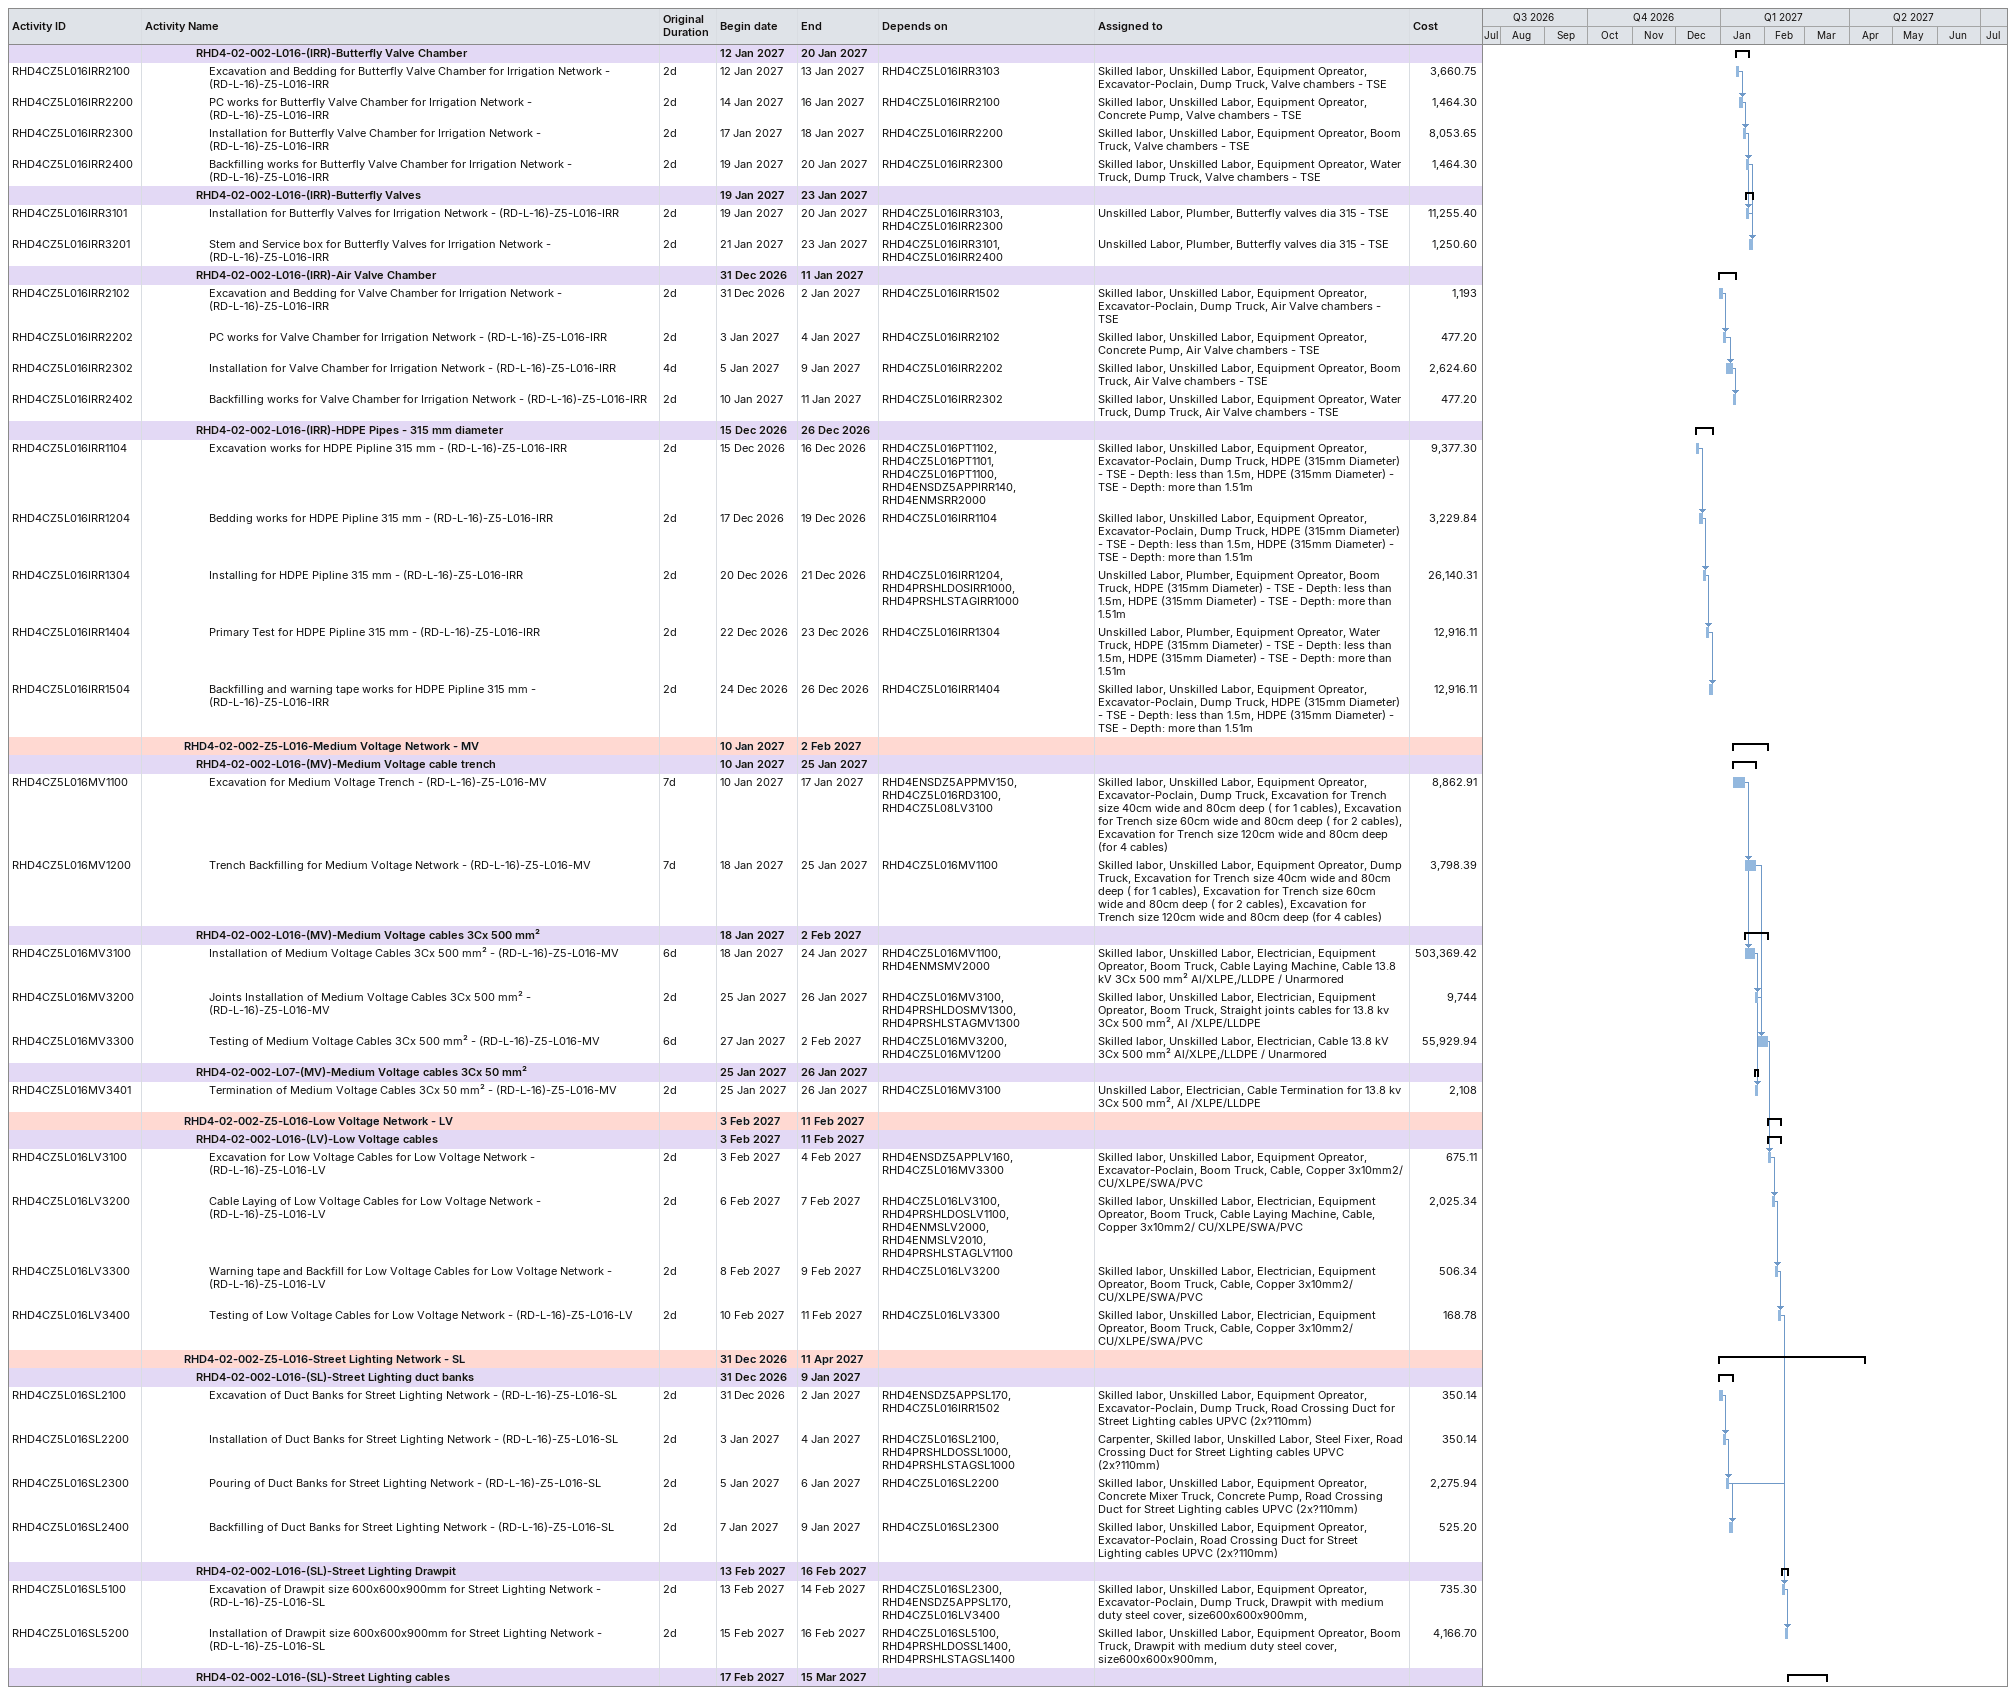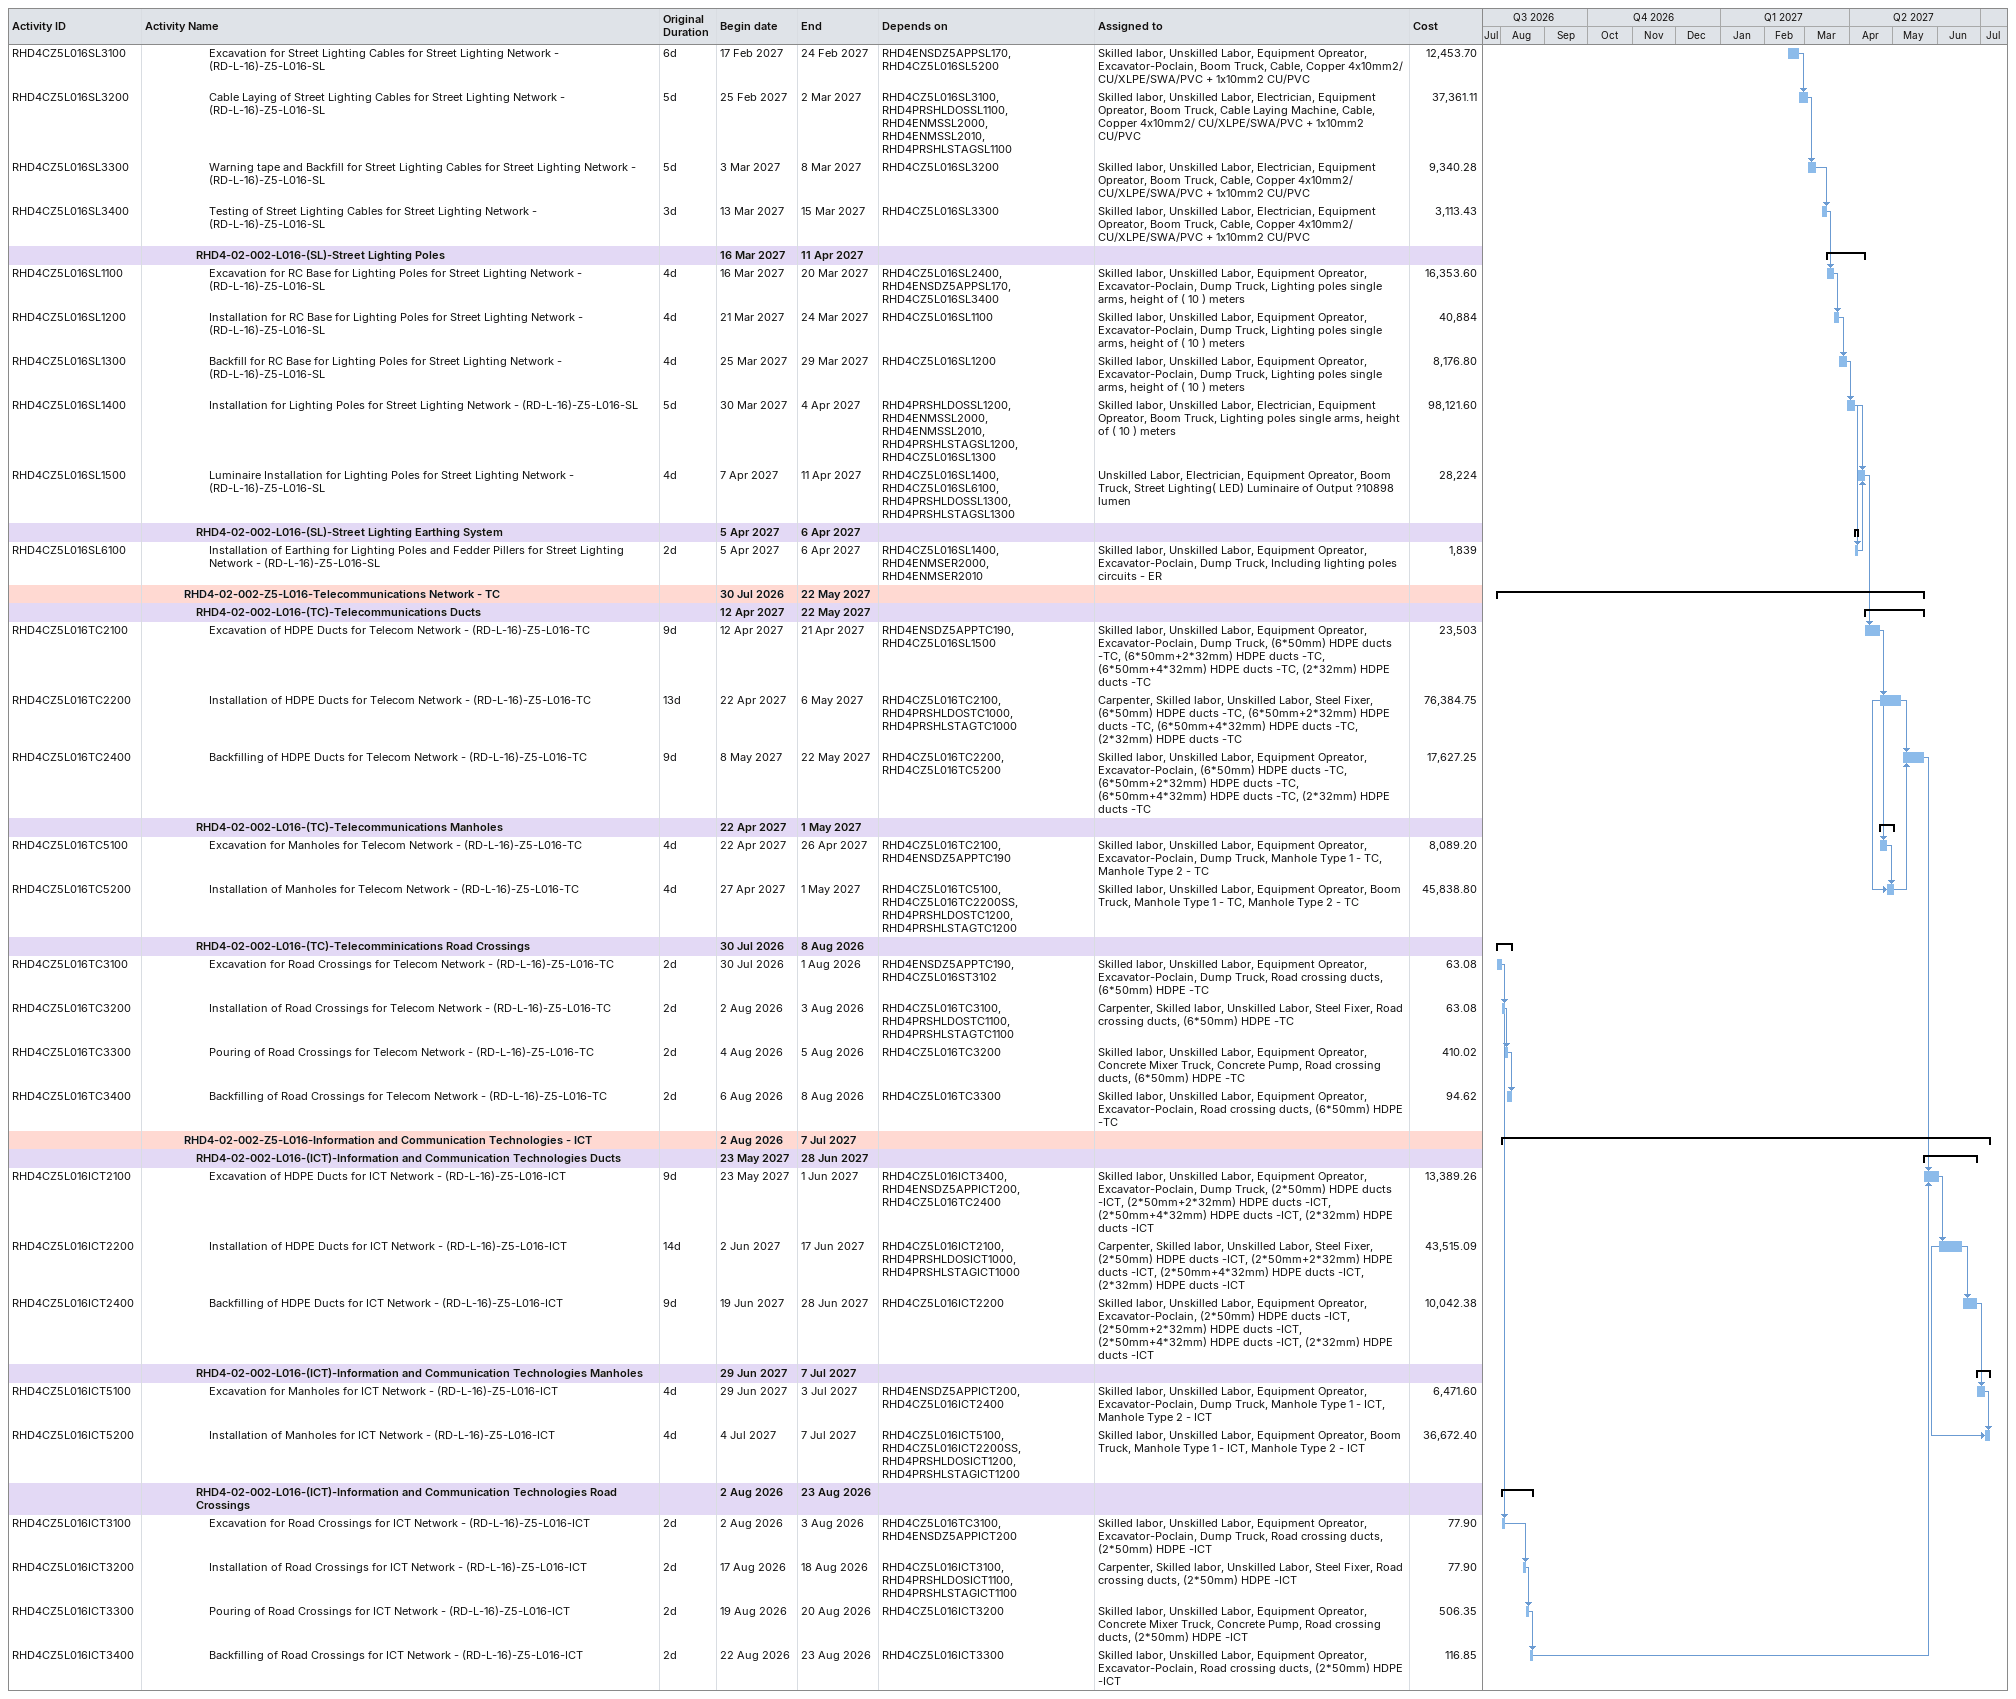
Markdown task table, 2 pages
| ID | Level | Task | Original duration | Start | Finish | Predecessors | Resources | Cost |
|---|---|---|---|---|---|---|---|---|
|  | 5 | **RHD4-02-002-L016-(IRR)-Butterfly Valve Chamber** |  | 2027-01-12 | 2027-01-20 |  |  |  |
| RHD4CZ5L016IRR2100 | 6 | Excavation and Bedding for Butterfly Valve Chamber for Irrigation Network - (RD-L-16)-Z5-L016-IRR | 2d | 2027-01-12 | 2027-01-13 | RHD4CZ5L016IRR3103 | Skilled labor, Unskilled Labor, Equipment Opreator, Excavator-Poclain, Dump Truck, Valve chambers - TSE | 3660.75 |
| RHD4CZ5L016IRR2200 | 6 | PC works for Butterfly Valve Chamber for Irrigation Network - (RD-L-16)-Z5-L016-IRR | 2d | 2027-01-14 | 2027-01-16 | RHD4CZ5L016IRR2100 | Skilled labor, Unskilled Labor, Equipment Opreator, Concrete Pump, Valve chambers - TSE | 1464.30 |
| RHD4CZ5L016IRR2300 | 6 | Installation for Butterfly Valve Chamber for Irrigation Network - (RD-L-16)-Z5-L016-IRR | 2d | 2027-01-17 | 2027-01-18 | RHD4CZ5L016IRR2200 | Skilled labor, Unskilled Labor, Equipment Opreator, Boom Truck, Valve chambers - TSE | 8053.65 |
| RHD4CZ5L016IRR2400 | 6 | Backfilling works for Butterfly Valve Chamber for Irrigation Network - (RD-L-16)-Z5-L016-IRR | 2d | 2027-01-19 | 2027-01-20 | RHD4CZ5L016IRR2300 | Skilled labor, Unskilled Labor, Equipment Opreator, Water Truck, Dump Truck, Valve chambers - TSE | 1464.30 |
|  | 5 | **RHD4-02-002-L016-(IRR)-Butterfly Valves** |  | 2027-01-19 | 2027-01-23 |  |  |  |
| RHD4CZ5L016IRR3101 | 6 | Installation for Butterfly Valves for Irrigation Network - (RD-L-16)-Z5-L016-IRR | 2d | 2027-01-19 | 2027-01-20 | RHD4CZ5L016IRR3103, RHD4CZ5L016IRR2300 | Unskilled Labor, Plumber, Butterfly valves dia 315 - TSE | 11255.40 |
| RHD4CZ5L016IRR3201 | 6 | Stem and Service box for Butterfly Valves for Irrigation Network - (RD-L-16)-Z5-L016-IRR | 2d | 2027-01-21 | 2027-01-23 | RHD4CZ5L016IRR3101, RHD4CZ5L016IRR2400 | Unskilled Labor, Plumber, Butterfly valves dia 315 - TSE | 1250.60 |
|  | 5 | **RHD4-02-002-L016-(IRR)-Air Valve Chamber** |  | 2026-12-31 | 2027-01-11 |  |  |  |
| RHD4CZ5L016IRR2102 | 6 | Excavation and Bedding for Valve Chamber for Irrigation Network - (RD-L-16)-Z5-L016-IRR | 2d | 2026-12-31 | 2027-01-02 | RHD4CZ5L016IRR1502 | Skilled labor, Unskilled Labor, Equipment Opreator, Excavator-Poclain, Dump Truck, Air Valve chambers - TSE | 1193 |
| RHD4CZ5L016IRR2202 | 6 | PC works for Valve Chamber for Irrigation Network - (RD-L-16)-Z5-L016-IRR | 2d | 2027-01-03 | 2027-01-04 | RHD4CZ5L016IRR2102 | Skilled labor, Unskilled Labor, Equipment Opreator, Concrete Pump, Air Valve chambers - TSE | 477.20 |
| RHD4CZ5L016IRR2302 | 6 | Installation for Valve Chamber for Irrigation Network - (RD-L-16)-Z5-L016-IRR | 4d | 2027-01-05 | 2027-01-09 | RHD4CZ5L016IRR2202 | Skilled labor, Unskilled Labor, Equipment Opreator, Boom Truck, Air Valve chambers - TSE | 2624.60 |
| RHD4CZ5L016IRR2402 | 6 | Backfilling works for Valve Chamber for Irrigation Network - (RD-L-16)-Z5-L016-IRR | 2d | 2027-01-10 | 2027-01-11 | RHD4CZ5L016IRR2302 | Skilled labor, Unskilled Labor, Equipment Opreator, Water Truck, Dump Truck, Air Valve chambers - TSE | 477.20 |
|  | 5 | **RHD4-02-002-L016-(IRR)-HDPE Pipes - 315 mm diameter** |  | 2026-12-15 | 2026-12-26 |  |  |  |
| RHD4CZ5L016IRR1104 | 6 | Excavation works for HDPE Pipline 315 mm - (RD-L-16)-Z5-L016-IRR | 2d | 2026-12-15 | 2026-12-16 | RHD4CZ5L016PT1102, RHD4CZ5L016PT1101, RHD4CZ5L016PT1100, RHD4ENSDZ5APPIRR140, RHD4ENMSRR2000 | Skilled labor, Unskilled Labor, Equipment Opreator, Excavator-Poclain, Dump Truck, HDPE (315mm Diameter) - TSE - Depth: less than 1.5m, HDPE (315mm Diameter) - TSE - Depth: more than 1.51m | 9377.30 |
| RHD4CZ5L016IRR1204 | 6 | Bedding works for HDPE Pipline 315 mm - (RD-L-16)-Z5-L016-IRR | 2d | 2026-12-17 | 2026-12-19 | RHD4CZ5L016IRR1104 | Skilled labor, Unskilled Labor, Equipment Opreator, Excavator-Poclain, Dump Truck, HDPE (315mm Diameter) - TSE - Depth: less than 1.5m, HDPE (315mm Diameter) - TSE - Depth: more than 1.51m | 3229.84 |
| RHD4CZ5L016IRR1304 | 6 | Installing for HDPE Pipline 315 mm - (RD-L-16)-Z5-L016-IRR | 2d | 2026-12-20 | 2026-12-21 | RHD4CZ5L016IRR1204, RHD4PRSHLDOSIRR1000, RHD4PRSHLSTAGIRR1000 | Unskilled Labor, Plumber, Equipment Opreator, Boom Truck, HDPE (315mm Diameter) - TSE - Depth: less than 1.5m, HDPE (315mm Diameter) - TSE - Depth: more than 1.51m | 26140.31 |
| RHD4CZ5L016IRR1404 | 6 | Primary Test for HDPE Pipline 315 mm - (RD-L-16)-Z5-L016-IRR | 2d | 2026-12-22 | 2026-12-23 | RHD4CZ5L016IRR1304 | Unskilled Labor, Plumber, Equipment Opreator, Water Truck, HDPE (315mm Diameter) - TSE - Depth: less than 1.5m, HDPE (315mm Diameter) - TSE - Depth: more than 1.51m | 12916.11 |
| RHD4CZ5L016IRR1504 | 6 | Backfilling and warning tape works for HDPE Pipline 315 mm - (RD-L-16)-Z5-L016-IRR | 2d | 2026-12-24 | 2026-12-26 | RHD4CZ5L016IRR1404 | Skilled labor, Unskilled Labor, Equipment Opreator, Excavator-Poclain, Dump Truck, HDPE (315mm Diameter) - TSE - Depth: less than 1.5m, HDPE (315mm Diameter) - TSE - Depth: more than 1.51m | 12916.11 |
|  | 4 | **RHD4-02-002-Z5-L016-Medium Voltage Network - MV** |  | 2027-01-10 | 2027-02-02 |  |  |  |
|  | 5 | **RHD4-02-002-L016-(MV)-Medium Voltage cable trench** |  | 2027-01-10 | 2027-01-25 |  |  |  |
| RHD4CZ5L016MV1100 | 6 | Excavation for Medium Voltage Trench - (RD-L-16)-Z5-L016-MV | 7d | 2027-01-10 | 2027-01-17 | RHD4ENSDZ5APPMV150, RHD4CZ5L016RD3100, RHD4CZ5L08LV3100 | Skilled labor, Unskilled Labor, Equipment Opreator, Excavator-Poclain, Dump Truck, Excavation for Trench size 40cm wide and 80cm deep ( for 1 cables), Excavation for Trench size 60cm wide and 80cm deep ( for 2 cables), Excavation for Trench size 120cm wide and 80cm deep (for 4 cables) | 8862.91 |
| RHD4CZ5L016MV1200 | 6 | Trench Backfilling for Medium Voltage Network - (RD-L-16)-Z5-L016-MV | 7d | 2027-01-18 | 2027-01-25 | RHD4CZ5L016MV1100 | Skilled labor, Unskilled Labor, Equipment Opreator, Dump Truck, Excavation for Trench size 40cm wide and 80cm deep ( for 1 cables), Excavation for Trench size 60cm wide and 80cm deep ( for 2 cables), Excavation for Trench size 120cm wide and 80cm deep (for 4 cables) | 3798.39 |
|  | 5 | **RHD4-02-002-L016-(MV)-Medium Voltage cables 3Cx 500 mm²** |  | 2027-01-18 | 2027-02-02 |  |  |  |
| RHD4CZ5L016MV3100 | 6 | Installation of Medium Voltage Cables 3Cx 500 mm² - (RD-L-16)-Z5-L016-MV | 6d | 2027-01-18 | 2027-01-24 | RHD4CZ5L016MV1100, RHD4ENMSMV2000 | Skilled labor, Unskilled Labor, Electrician, Equipment Opreator, Boom Truck, Cable Laying Machine, Cable 13.8 kV 3Cx 500 mm² Al/XLPE,/LLDPE / Unarmored | 503369.42 |
| RHD4CZ5L016MV3200 | 6 | Joints Installation of Medium Voltage Cables 3Cx 500 mm² - (RD-L-16)-Z5-L016-MV | 2d | 2027-01-25 | 2027-01-26 | RHD4CZ5L016MV3100, RHD4PRSHLDOSMV1300, RHD4PRSHLSTAGMV1300 | Skilled labor, Unskilled Labor, Electrician, Equipment Opreator, Boom Truck, Straight joints cables for 13.8 kv 3Cx 500 mm², Al /XLPE/LLDPE | 9744 |
| RHD4CZ5L016MV3300 | 6 | Testing of Medium Voltage Cables 3Cx 500 mm² - (RD-L-16)-Z5-L016-MV | 6d | 2027-01-27 | 2027-02-02 | RHD4CZ5L016MV3200, RHD4CZ5L016MV1200 | Skilled labor, Unskilled Labor, Electrician, Cable 13.8 kV 3Cx 500 mm² Al/XLPE,/LLDPE / Unarmored | 55929.94 |
|  | 5 | **RHD4-02-002-L07-(MV)-Medium Voltage cables 3Cx 50 mm²** |  | 2027-01-25 | 2027-01-26 |  |  |  |
| RHD4CZ5L016MV3401 | 6 | Termination of Medium Voltage Cables 3Cx 50 mm² - (RD-L-16)-Z5-L016-MV | 2d | 2027-01-25 | 2027-01-26 | RHD4CZ5L016MV3100 | Unskilled Labor, Electrician, Cable Termination for 13.8 kv 3Cx 500 mm², Al /XLPE/LLDPE | 2108 |
|  | 4 | **RHD4-02-002-Z5-L016-Low Voltage Network - LV** |  | 2027-02-03 | 2027-02-11 |  |  |  |
|  | 5 | **RHD4-02-002-L016-(LV)-Low Voltage cables** |  | 2027-02-03 | 2027-02-11 |  |  |  |
| RHD4CZ5L016LV3100 | 6 | Excavation for Low Voltage Cables for Low Voltage Network - (RD-L-16)-Z5-L016-LV | 2d | 2027-02-03 | 2027-02-04 | RHD4ENSDZ5APPLV160, RHD4CZ5L016MV3300 | Skilled labor, Unskilled Labor, Equipment Opreator, Excavator-Poclain, Boom Truck, Cable, Copper 3x10mm2/ CU/XLPE/SWA/PVC | 675.11 |
| RHD4CZ5L016LV3200 | 6 | Cable Laying of Low Voltage Cables for Low Voltage Network - (RD-L-16)-Z5-L016-LV | 2d | 2027-02-06 | 2027-02-07 | RHD4CZ5L016LV3100, RHD4PRSHLDOSLV1100, RHD4ENMSLV2000, RHD4ENMSLV2010, RHD4PRSHLSTAGLV1100 | Skilled labor, Unskilled Labor, Electrician, Equipment Opreator, Boom Truck, Cable Laying Machine, Cable, Copper 3x10mm2/ CU/XLPE/SWA/PVC | 2025.34 |
| RHD4CZ5L016LV3300 | 6 | Warning tape and Backfill for Low Voltage Cables for Low Voltage Network - (RD-L-16)-Z5-L016-LV | 2d | 2027-02-08 | 2027-02-09 | RHD4CZ5L016LV3200 | Skilled labor, Unskilled Labor, Electrician, Equipment Opreator, Boom Truck, Cable, Copper 3x10mm2/ CU/XLPE/SWA/PVC | 506.34 |
| RHD4CZ5L016LV3400 | 6 | Testing of Low Voltage Cables for Low Voltage Network - (RD-L-16)-Z5-L016-LV | 2d | 2027-02-10 | 2027-02-11 | RHD4CZ5L016LV3300 | Skilled labor, Unskilled Labor, Electrician, Equipment Opreator, Boom Truck, Cable, Copper 3x10mm2/ CU/XLPE/SWA/PVC | 168.78 |
|  | 4 | **RHD4-02-002-Z5-L016-Street Lighting Network - SL** |  | 2026-12-31 | 2027-04-11 |  |  |  |
|  | 5 | **RHD4-02-002-L016-(SL)-Street Lighting duct banks** |  | 2026-12-31 | 2027-01-09 |  |  |  |
| RHD4CZ5L016SL2100 | 6 | Excavation of Duct Banks for Street Lighting Network - (RD-L-16)-Z5-L016-SL | 2d | 2026-12-31 | 2027-01-02 | RHD4ENSDZ5APPSL170, RHD4CZ5L016IRR1502 | Skilled labor, Unskilled Labor, Equipment Opreator, Excavator-Poclain, Dump Truck, Road Crossing Duct for Street Lighting cables UPVC (2x?110mm) | 350.14 |
| RHD4CZ5L016SL2200 | 6 | Installation of Duct Banks for Street Lighting Network - (RD-L-16)-Z5-L016-SL | 2d | 2027-01-03 | 2027-01-04 | RHD4CZ5L016SL2100, RHD4PRSHLDOSSL1000, RHD4PRSHLSTAGSL1000 | Carpenter, Skilled labor, Unskilled Labor, Steel Fixer, Road Crossing Duct for Street Lighting cables UPVC (2x?110mm) | 350.14 |
| RHD4CZ5L016SL2300 | 6 | Pouring of Duct Banks for Street Lighting Network - (RD-L-16)-Z5-L016-SL | 2d | 2027-01-05 | 2027-01-06 | RHD4CZ5L016SL2200 | Skilled labor, Unskilled Labor, Equipment Opreator, Concrete Mixer Truck, Concrete Pump, Road Crossing Duct for Street Lighting cables UPVC (2x?110mm) | 2275.94 |
| RHD4CZ5L016SL2400 | 6 | Backfilling of Duct Banks for Street Lighting Network - (RD-L-16)-Z5-L016-SL | 2d | 2027-01-07 | 2027-01-09 | RHD4CZ5L016SL2300 | Skilled labor, Unskilled Labor, Equipment Opreator, Excavator-Poclain, Road Crossing Duct for Street Lighting cables UPVC (2x?110mm) | 525.20 |
|  | 5 | **RHD4-02-002-L016-(SL)-Street Lighting Drawpit** |  | 2027-02-13 | 2027-02-16 |  |  |  |
| RHD4CZ5L016SL5100 | 6 | Excavation of Drawpit size 600x600x900mm for Street Lighting Network - (RD-L-16)-Z5-L016-SL | 2d | 2027-02-13 | 2027-02-14 | RHD4CZ5L016SL2300, RHD4ENSDZ5APPSL170, RHD4CZ5L016LV3400 | Skilled labor, Unskilled Labor, Equipment Opreator, Excavator-Poclain, Dump Truck, Drawpit with medium duty steel cover, size600x600x900mm, | 735.30 |
| RHD4CZ5L016SL5200 | 6 | Installation of Drawpit size 600x600x900mm for Street Lighting Network - (RD-L-16)-Z5-L016-SL | 2d | 2027-02-15 | 2027-02-16 | RHD4CZ5L016SL5100, RHD4PRSHLDOSSL1400, RHD4PRSHLSTAGSL1400 | Skilled labor, Unskilled Labor, Equipment Opreator, Boom Truck, Drawpit with medium duty steel cover, size600x600x900mm, | 4166.70 |
|  | 5 | **RHD4-02-002-L016-(SL)-Street Lighting cables** |  | 2027-02-17 | 2027-03-15 |  |  |  |
| RHD4CZ5L016SL3100 | 6 | Excavation for Street Lighting Cables for Street Lighting Network - (RD-L-16)-Z5-L016-SL | 6d | 2027-02-17 | 2027-02-24 | RHD4ENSDZ5APPSL170, RHD4CZ5L016SL5200 | Skilled labor, Unskilled Labor, Equipment Opreator, Excavator-Poclain, Boom Truck, Cable, Copper 4x10mm2/ CU/XLPE/SWA/PVC + 1x10mm2 CU/PVC | 12453.70 |
| RHD4CZ5L016SL3200 | 6 | Cable Laying of Street Lighting Cables for Street Lighting Network - (RD-L-16)-Z5-L016-SL | 5d | 2027-02-25 | 2027-03-02 | RHD4CZ5L016SL3100, RHD4PRSHLDOSSL1100, RHD4ENMSSL2000, RHD4ENMSSL2010, RHD4PRSHLSTAGSL1100 | Skilled labor, Unskilled Labor, Electrician, Equipment Opreator, Boom Truck, Cable Laying Machine, Cable, Copper 4x10mm2/ CU/XLPE/SWA/PVC + 1x10mm2 CU/PVC | 37361.11 |
| RHD4CZ5L016SL3300 | 6 | Warning tape and Backfill for Street Lighting Cables for Street Lighting Network - (RD-L-16)-Z5-L016-SL | 5d | 2027-03-03 | 2027-03-08 | RHD4CZ5L016SL3200 | Skilled labor, Unskilled Labor, Electrician, Equipment Opreator, Boom Truck, Cable, Copper 4x10mm2/ CU/XLPE/SWA/PVC + 1x10mm2 CU/PVC | 9340.28 |
| RHD4CZ5L016SL3400 | 6 | Testing of Street Lighting Cables for Street Lighting Network - (RD-L-16)-Z5-L016-SL | 3d | 2027-03-13 | 2027-03-15 | RHD4CZ5L016SL3300 | Skilled labor, Unskilled Labor, Electrician, Equipment Opreator, Boom Truck, Cable, Copper 4x10mm2/ CU/XLPE/SWA/PVC + 1x10mm2 CU/PVC | 3113.43 |
|  | 5 | **RHD4-02-002-L016-(SL)-Street Lighting Poles** |  | 2027-03-16 | 2027-04-11 |  |  |  |
| RHD4CZ5L016SL1100 | 6 | Excavation for RC Base for Lighting Poles for Street Lighting Network - (RD-L-16)-Z5-L016-SL | 4d | 2027-03-16 | 2027-03-20 | RHD4CZ5L016SL2400, RHD4ENSDZ5APPSL170, RHD4CZ5L016SL3400 | Skilled labor, Unskilled Labor, Equipment Opreator, Excavator-Poclain, Dump Truck, Lighting poles single arms, height of ( 10 ) meters | 16353.60 |
| RHD4CZ5L016SL1200 | 6 | Installation for RC Base for Lighting Poles for Street Lighting Network - (RD-L-16)-Z5-L016-SL | 4d | 2027-03-21 | 2027-03-24 | RHD4CZ5L016SL1100 | Skilled labor, Unskilled Labor, Equipment Opreator, Excavator-Poclain, Dump Truck, Lighting poles single arms, height of ( 10 ) meters | 40884 |
| RHD4CZ5L016SL1300 | 6 | Backfill for RC Base for Lighting Poles for Street Lighting Network - (RD-L-16)-Z5-L016-SL | 4d | 2027-03-25 | 2027-03-29 | RHD4CZ5L016SL1200 | Skilled labor, Unskilled Labor, Equipment Opreator, Excavator-Poclain, Dump Truck, Lighting poles single arms, height of ( 10 ) meters | 8176.80 |
| RHD4CZ5L016SL1400 | 6 | Installation for Lighting Poles for Street Lighting Network - (RD-L-16)-Z5-L016-SL | 5d | 2027-03-30 | 2027-04-04 | RHD4PRSHLDOSSL1200, RHD4ENMSSL2000, RHD4ENMSSL2010, RHD4PRSHLSTAGSL1200, RHD4CZ5L016SL1300 | Skilled labor, Unskilled Labor, Electrician, Equipment Opreator, Boom Truck, Lighting poles single arms, height of ( 10 ) meters | 98121.60 |
| RHD4CZ5L016SL1500 | 6 | Luminaire Installation for Lighting Poles for Street Lighting Network - (RD-L-16)-Z5-L016-SL | 4d | 2027-04-07 | 2027-04-11 | RHD4CZ5L016SL1400, RHD4CZ5L016SL6100, RHD4PRSHLDOSSL1300, RHD4PRSHLSTAGSL1300 | Unskilled Labor, Electrician, Equipment Opreator, Boom Truck, Street Lighting( LED) Luminaire of Output ?10898 lumen | 28224 |
|  | 5 | **RHD4-02-002-L016-(SL)-Street Lighting Earthing System** |  | 2027-04-05 | 2027-04-06 |  |  |  |
| RHD4CZ5L016SL6100 | 6 | Installation of Earthing for Lighting Poles and Fedder Pillers for Street Lighting Network - (RD-L-16)-Z5-L016-SL | 2d | 2027-04-05 | 2027-04-06 | RHD4CZ5L016SL1400, RHD4ENMSER2000, RHD4ENMSER2010 | Skilled labor, Unskilled Labor, Equipment Opreator, Excavator-Poclain, Dump Truck, Including lighting poles circuits - ER | 1839 |
|  | 4 | **RHD4-02-002-Z5-L016-Telecommunications Network - TC** |  | 2026-07-30 | 2027-05-22 |  |  |  |
|  | 5 | **RHD4-02-002-L016-(TC)-Telecommunications Ducts** |  | 2027-04-12 | 2027-05-22 |  |  |  |
| RHD4CZ5L016TC2100 | 6 | Excavation of HDPE Ducts for Telecom Network - (RD-L-16)-Z5-L016-TC | 9d | 2027-04-12 | 2027-04-21 | RHD4ENSDZ5APPTC190, RHD4CZ5L016SL1500 | Skilled labor, Unskilled Labor, Equipment Opreator, Excavator-Poclain, Dump Truck, (6*50mm) HDPE ducts -TC, (6*50mm+2*32mm) HDPE ducts -TC, (6*50mm+4*32mm) HDPE ducts -TC, (2*32mm) HDPE ducts -TC | 23503 |
| RHD4CZ5L016TC2200 | 6 | Installation of HDPE Ducts for Telecom Network - (RD-L-16)-Z5-L016-TC | 13d | 2027-04-22 | 2027-05-06 | RHD4CZ5L016TC2100, RHD4PRSHLDOSTC1000, RHD4PRSHLSTAGTC1000 | Carpenter, Skilled labor, Unskilled Labor, Steel Fixer, (6*50mm) HDPE ducts -TC, (6*50mm+2*32mm) HDPE ducts -TC, (6*50mm+4*32mm) HDPE ducts -TC, (2*32mm) HDPE ducts -TC | 76384.75 |
| RHD4CZ5L016TC2400 | 6 | Backfilling of HDPE Ducts for Telecom Network - (RD-L-16)-Z5-L016-TC | 9d | 2027-05-08 | 2027-05-22 | RHD4CZ5L016TC2200, RHD4CZ5L016TC5200 | Skilled labor, Unskilled Labor, Equipment Opreator, Excavator-Poclain, (6*50mm) HDPE ducts -TC, (6*50mm+2*32mm) HDPE ducts -TC, (6*50mm+4*32mm) HDPE ducts -TC, (2*32mm) HDPE ducts -TC | 17627.25 |
|  | 5 | **RHD4-02-002-L016-(TC)-Telecommunications Manholes** |  | 2027-04-22 | 2027-05-01 |  |  |  |
| RHD4CZ5L016TC5100 | 6 | Excavation for Manholes for Telecom Network - (RD-L-16)-Z5-L016-TC | 4d | 2027-04-22 | 2027-04-26 | RHD4CZ5L016TC2100, RHD4ENSDZ5APPTC190 | Skilled labor, Unskilled Labor, Equipment Opreator, Excavator-Poclain, Dump Truck, Manhole Type 1 - TC, Manhole Type 2 - TC | 8089.20 |
| RHD4CZ5L016TC5200 | 6 | Installation of Manholes for Telecom Network - (RD-L-16)-Z5-L016-TC | 4d | 2027-04-27 | 2027-05-01 | RHD4CZ5L016TC5100, RHD4CZ5L016TC2200SS, RHD4PRSHLDOSTC1200, RHD4PRSHLSTAGTC1200 | Skilled labor, Unskilled Labor, Equipment Opreator, Boom Truck, Manhole Type 1 - TC, Manhole Type 2 - TC | 45838.80 |
|  | 5 | **RHD4-02-002-L016-(TC)-Telecomminications Road Crossings** |  | 2026-07-30 | 2026-08-08 |  |  |  |
| RHD4CZ5L016TC3100 | 6 | Excavation for Road Crossings for Telecom Network - (RD-L-16)-Z5-L016-TC | 2d | 2026-07-30 | 2026-08-01 | RHD4ENSDZ5APPTC190, RHD4CZ5L016ST3102 | Skilled labor, Unskilled Labor, Equipment Opreator, Excavator-Poclain, Dump Truck, Road crossing ducts, (6*50mm) HDPE -TC | 63.08 |
| RHD4CZ5L016TC3200 | 6 | Installation of Road Crossings for Telecom Network - (RD-L-16)-Z5-L016-TC | 2d | 2026-08-02 | 2026-08-03 | RHD4CZ5L016TC3100, RHD4PRSHLDOSTC1100, RHD4PRSHLSTAGTC1100 | Carpenter, Skilled labor, Unskilled Labor, Steel Fixer, Road crossing ducts, (6*50mm) HDPE -TC | 63.08 |
| RHD4CZ5L016TC3300 | 6 | Pouring of Road Crossings for Telecom Network - (RD-L-16)-Z5-L016-TC | 2d | 2026-08-04 | 2026-08-05 | RHD4CZ5L016TC3200 | Skilled labor, Unskilled Labor, Equipment Opreator, Concrete Mixer Truck, Concrete Pump, Road crossing ducts, (6*50mm) HDPE -TC | 410.02 |
| RHD4CZ5L016TC3400 | 6 | Backfilling of Road Crossings for Telecom Network - (RD-L-16)-Z5-L016-TC | 2d | 2026-08-06 | 2026-08-08 | RHD4CZ5L016TC3300 | Skilled labor, Unskilled Labor, Equipment Opreator, Excavator-Poclain, Road crossing ducts, (6*50mm) HDPE -TC | 94.62 |
|  | 4 | **RHD4-02-002-Z5-L016-Information and Communication Technologies - ICT** |  | 2026-08-02 | 2027-07-07 |  |  |  |
|  | 5 | **RHD4-02-002-L016-(ICT)-Information and Communication Technologies Ducts** |  | 2027-05-23 | 2027-06-28 |  |  |  |
| RHD4CZ5L016ICT2100 | 6 | Excavation of HDPE Ducts for ICT Network - (RD-L-16)-Z5-L016-ICT | 9d | 2027-05-23 | 2027-06-01 | RHD4CZ5L016ICT3400, RHD4ENSDZ5APPICT200, RHD4CZ5L016TC2400 | Skilled labor, Unskilled Labor, Equipment Opreator, Excavator-Poclain, Dump Truck, (2*50mm) HDPE ducts -ICT, (2*50mm+2*32mm) HDPE ducts -ICT, (2*50mm+4*32mm) HDPE ducts -ICT, (2*32mm) HDPE ducts -ICT | 13389.26 |
| RHD4CZ5L016ICT2200 | 6 | Installation of HDPE Ducts for ICT Network - (RD-L-16)-Z5-L016-ICT | 14d | 2027-06-02 | 2027-06-17 | RHD4CZ5L016ICT2100, RHD4PRSHLDOSICT1000, RHD4PRSHLSTAGICT1000 | Carpenter, Skilled labor, Unskilled Labor, Steel Fixer, (2*50mm) HDPE ducts -ICT, (2*50mm+2*32mm) HDPE ducts -ICT, (2*50mm+4*32mm) HDPE ducts -ICT, (2*32mm) HDPE ducts -ICT | 43515.09 |
| RHD4CZ5L016ICT2400 | 6 | Backfilling of HDPE Ducts for ICT Network - (RD-L-16)-Z5-L016-ICT | 9d | 2027-06-19 | 2027-06-28 | RHD4CZ5L016ICT2200 | Skilled labor, Unskilled Labor, Equipment Opreator, Excavator-Poclain, (2*50mm) HDPE ducts -ICT, (2*50mm+2*32mm) HDPE ducts -ICT, (2*50mm+4*32mm) HDPE ducts -ICT, (2*32mm) HDPE ducts -ICT | 10042.38 |
|  | 5 | **RHD4-02-002-L016-(ICT)-Information and Communication Technologies Manholes** |  | 2027-06-29 | 2027-07-07 |  |  |  |
| RHD4CZ5L016ICT5100 | 6 | Excavation for Manholes for ICT Network - (RD-L-16)-Z5-L016-ICT | 4d | 2027-06-29 | 2027-07-03 | RHD4ENSDZ5APPICT200, RHD4CZ5L016ICT2400 | Skilled labor, Unskilled Labor, Equipment Opreator, Excavator-Poclain, Dump Truck, Manhole Type 1 - ICT, Manhole Type 2 - ICT | 6471.60 |
| RHD4CZ5L016ICT5200 | 6 | Installation of Manholes for ICT Network - (RD-L-16)-Z5-L016-ICT | 4d | 2027-07-04 | 2027-07-07 | RHD4CZ5L016ICT5100, RHD4CZ5L016ICT2200SS, RHD4PRSHLDOSICT1200, RHD4PRSHLSTAGICT1200 | Skilled labor, Unskilled Labor, Equipment Opreator, Boom Truck, Manhole Type 1 - ICT, Manhole Type 2 - ICT | 36672.40 |
|  | 5 | **RHD4-02-002-L016-(ICT)-Information and Communication Technologies Road Crossings** |  | 2026-08-02 | 2026-08-23 |  |  |  |
| RHD4CZ5L016ICT3100 | 6 | Excavation for Road Crossings for ICT Network - (RD-L-16)-Z5-L016-ICT | 2d | 2026-08-02 | 2026-08-03 | RHD4CZ5L016TC3100, RHD4ENSDZ5APPICT200 | Skilled labor, Unskilled Labor, Equipment Opreator, Excavator-Poclain, Dump Truck, Road crossing ducts, (2*50mm) HDPE -ICT | 77.90 |
| RHD4CZ5L016ICT3200 | 6 | Installation of Road Crossings for ICT Network - (RD-L-16)-Z5-L016-ICT | 2d | 2026-08-17 | 2026-08-18 | RHD4CZ5L016ICT3100, RHD4PRSHLDOSICT1100, RHD4PRSHLSTAGICT1100 | Carpenter, Skilled labor, Unskilled Labor, Steel Fixer, Road crossing ducts, (2*50mm) HDPE -ICT | 77.90 |
| RHD4CZ5L016ICT3300 | 6 | Pouring of Road Crossings for ICT Network - (RD-L-16)-Z5-L016-ICT | 2d | 2026-08-19 | 2026-08-20 | RHD4CZ5L016ICT3200 | Skilled labor, Unskilled Labor, Equipment Opreator, Concrete Mixer Truck, Concrete Pump, Road crossing ducts, (2*50mm) HDPE -ICT | 506.35 |
| RHD4CZ5L016ICT3400 | 6 | Backfilling of Road Crossings for ICT Network - (RD-L-16)-Z5-L016-ICT | 2d | 2026-08-22 | 2026-08-23 | RHD4CZ5L016ICT3300 | Skilled labor, Unskilled Labor, Equipment Opreator, Excavator-Poclain, Road crossing ducts, (2*50mm) HDPE -ICT | 116.85 |
